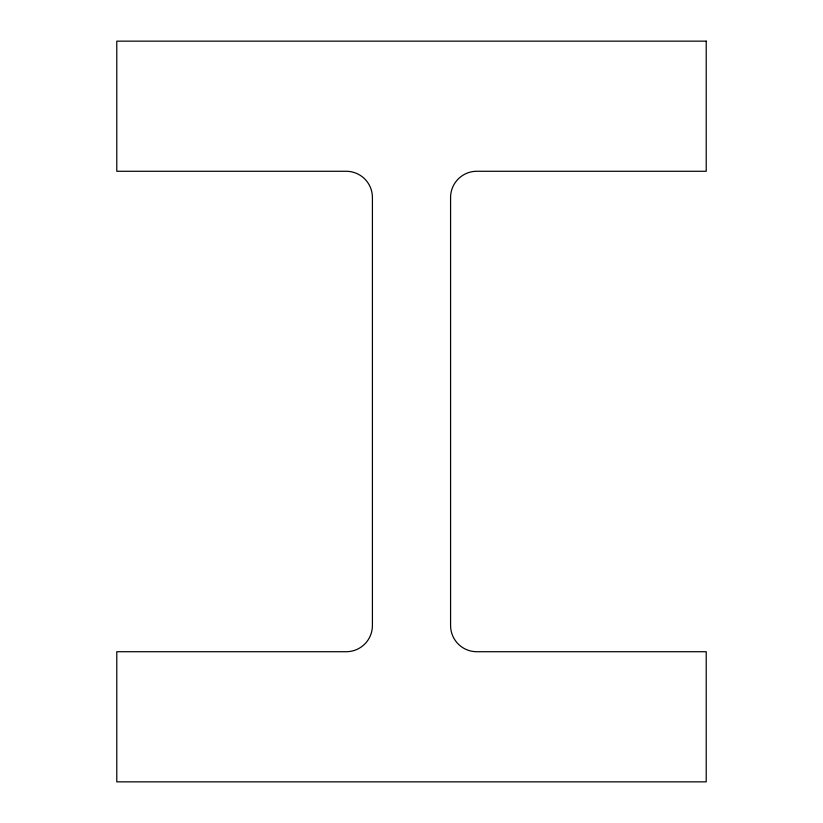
<?xml version="1.0" encoding="UTF-8"?>
<svg xmlns="http://www.w3.org/2000/svg" width="823" height="823" viewBox="0 0 823 823"><rect width="100%" height="100%" fill="white"/><g stroke="black" fill="none" stroke-linecap="round" stroke-linejoin="round"><path stroke-width="1.23" d="M706.216 41.15L116.784 41.15L116.784 171.277L346.216 171.277A26.202 26.202 0 0 1 372.418 197.479L372.418 625.521A26.202 26.202 0 0 1 346.216 651.723L116.784 651.723L116.784 781.85L706.216 781.85L706.216 651.723L476.784 651.723A26.202 26.202 0 0 1 450.582 625.521L450.582 197.479A26.202 26.202 0 0 1 476.784 171.277L706.216 171.277L706.216 41.15"/></g></svg>
